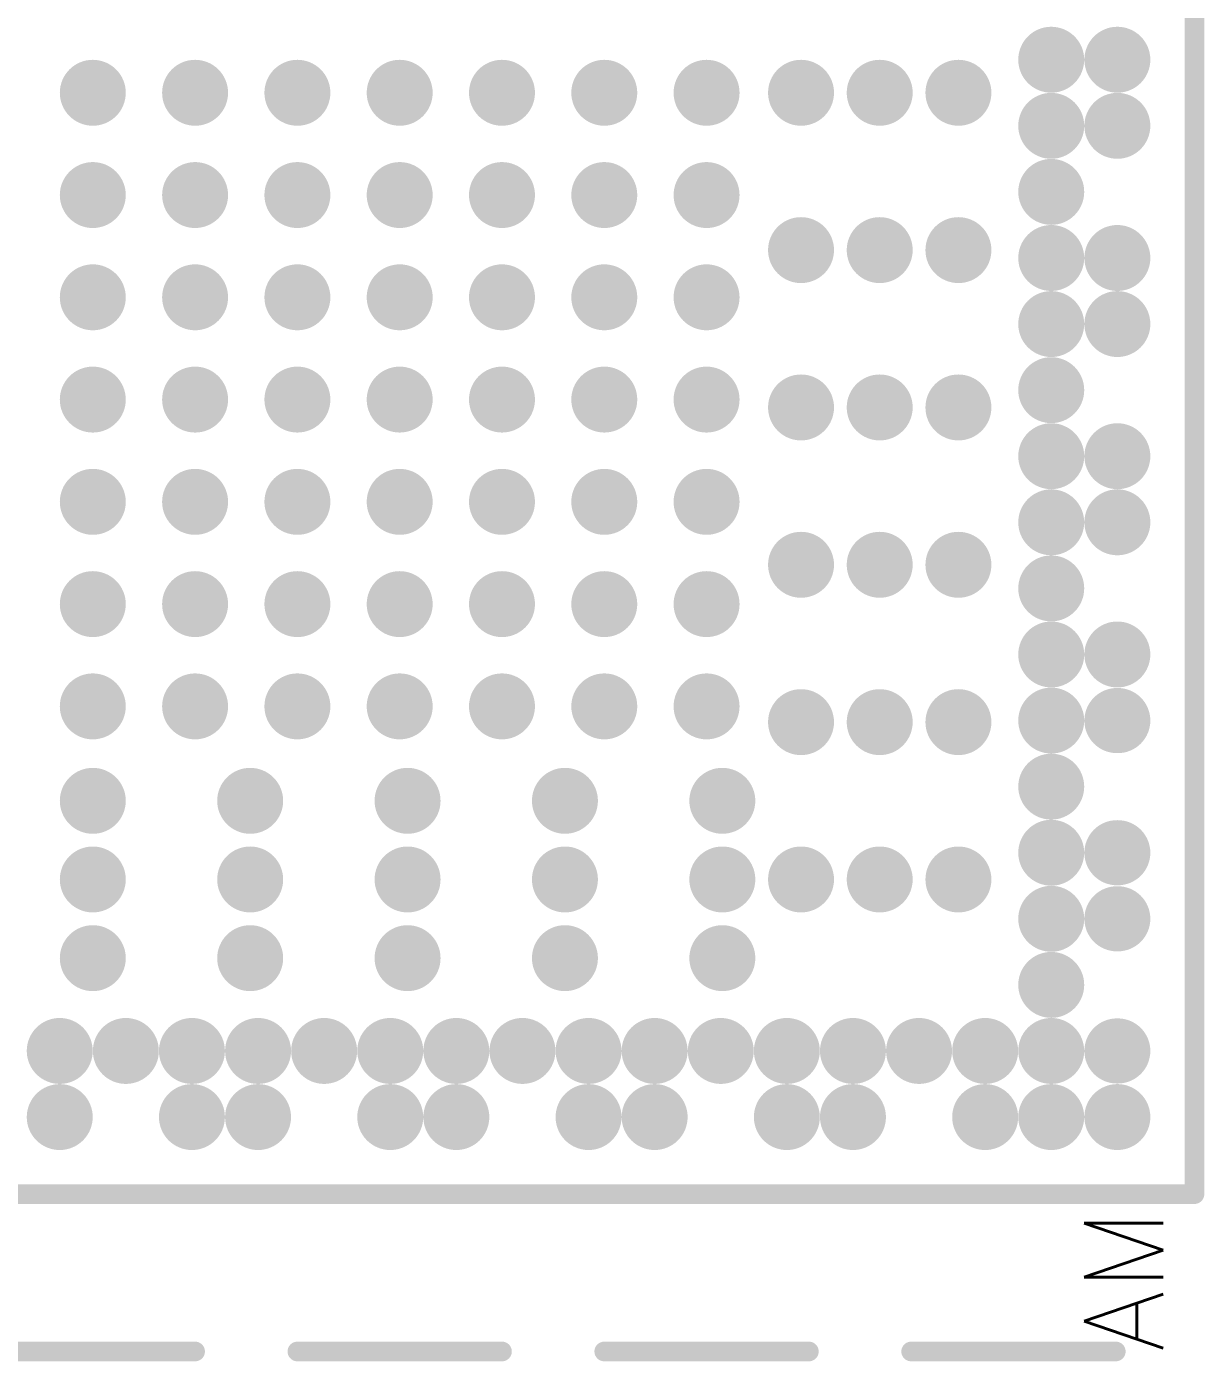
# Model space of a CAD drawing. Header units: millimetres. Extents: x 33.87 to 37.32, y 19.03 to 21.28.
# Drawn here: x 35.2702 to 35.5648, y 19.8749 to 20.2089 of the extents above; entities that cross this region are included whole.
import ezdxf

# ---------------------------------------------------------------- set-up
doc = ezdxf.new("R2010")
doc.units = ezdxf.units.MM
doc.header["$MEASUREMENT"] = 0
for name, color, linetype in [('TopLayer', 1, 'Continuous'), ('TopOverlay', 2, 'Continuous'), ('TopPaste', 8, 'Continuous'), ('TopSolder', 216, 'Continuous')]:
    doc.layers.add(name, color=color, linetype=linetype)
doc.styles.get("Standard").update_dxf_attribs({"font": 'txt', "bigfont": 'AllInOneBig.shx'})

# ---------------------------------------------------------------- blocks, each defined once
blk = doc.blocks.new('BGA491_14R0X14R0X1R00_RV1126B__37')
at = {"layer": 'TopLayer'}
for points, const_width in [([(-0.258425, 0.00827, 1), (-0.254175, 0.00827, 1)], 0.00425), ([(-0.241885, 0.00827, 1), (-0.237635, 0.00827, 1)], 0.00425), ([(-0.218665, 0, 1), (-0.214415, 0, 1)], 0.00425), ([(-0.198975, 0, 1), (-0.194725, 0, 1)], 0.00425), ([(-0.179295, 0, 1), (-0.175045, 0, 1)], 0.00425), ([(-0.155665, 0, 1), (-0.151415, 0, 1)], 0.00425), ([(-0.130075, 0, 1), (-0.125825, 0, 1)], 0.00425), ([(-0.104485, 0, 1), (-0.100235, 0, 1)], 0.00425), ([(-0.078895, 0, 1), (-0.074645, 0, 1)], 0.00425), ([(-0.053305, 0, 1), (-0.049055, 0, 1)], 0.00425), ([(-0.027715, 0, 1), (-0.023465, 0, 1)], 0.00425), ([(-0.002125, 0, 1), (0.002125, 0, 1)], 0.00425), ([(-0.241885, -0.00827, 1), (-0.237635, -0.00827, 1)], 0.00425), ([(-0.258425, -0.0248, 1), (-0.254175, -0.0248, 1)], 0.00425), ([(-0.241885, -0.0248, 1), (-0.237635, -0.0248, 1)], 0.00425), ([(-0.155665, -0.02559, 1), (-0.151415, -0.02559, 1)], 0.00425), ([(-0.130075, -0.02559, 1), (-0.125825, -0.02559, 1)], 0.00425), ([(-0.104485, -0.02559, 1), (-0.100235, -0.02559, 1)], 0.00425), ([(-0.078895, -0.02559, 1), (-0.074645, -0.02559, 1)], 0.00425), ([(-0.053305, -0.02559, 1), (-0.049055, -0.02559, 1)], 0.00425), ([(-0.027715, -0.02559, 1), (-0.023465, -0.02559, 1)], 0.00425), ([(-0.002125, -0.02559, 1), (0.002125, -0.02559, 1)], 0.00425), ([(-0.218665, -0.03937, 1), (-0.214415, -0.03937, 1)], 0.00425), ([(-0.198975, -0.03937, 1), (-0.194725, -0.03937, 1)], 0.00425), ([(-0.179295, -0.03937, 1), (-0.175045, -0.03937, 1)], 0.00425), ([(-0.258425, -0.04134, 1), (-0.254175, -0.04134, 1)], 0.00425), ([(-0.241885, -0.04134, 1), (-0.237635, -0.04134, 1)], 0.00425), ([(-0.155665, -0.05118, 1), (-0.151415, -0.05118, 1)], 0.00425), ([(-0.130075, -0.05118, 1), (-0.125825, -0.05118, 1)], 0.00425), ([(-0.104485, -0.05118, 1), (-0.100235, -0.05118, 1)], 0.00425), ([(-0.078895, -0.05118, 1), (-0.074645, -0.05118, 1)], 0.00425), ([(-0.053305, -0.05118, 1), (-0.049055, -0.05118, 1)], 0.00425), ([(-0.027715, -0.05118, 1), (-0.023465, -0.05118, 1)], 0.00425), ([(-0.002125, -0.05118, 1), (0.002125, -0.05118, 1)], 0.00425), ([(-0.241885, -0.05787, 1), (-0.237635, -0.05787, 1)], 0.00425), ([(-0.258425, -0.07441, 1), (-0.254175, -0.07441, 1)], 0.00425), ([(-0.241885, -0.07441, 1), (-0.237635, -0.07441, 1)], 0.00425), ([(-0.155665, -0.07677, 1), (-0.151415, -0.07677, 1)], 0.00425), ([(-0.130075, -0.07677, 1), (-0.125825, -0.07677, 1)], 0.00425), ([(-0.104485, -0.07677, 1), (-0.100235, -0.07677, 1)], 0.00425), ([(-0.078895, -0.07677, 1), (-0.074645, -0.07677, 1)], 0.00425), ([(-0.053305, -0.07677, 1), (-0.049055, -0.07677, 1)], 0.00425), ([(-0.027715, -0.07677, 1), (-0.023465, -0.07677, 1)], 0.00425), ([(-0.002125, -0.07677, 1), (0.002125, -0.07677, 1)], 0.00425), ([(-0.218665, -0.07874, 1), (-0.214415, -0.07874, 1)], 0.00425), ([(-0.198975, -0.07874, 1), (-0.194725, -0.07874, 1)], 0.00425), ([(-0.179295, -0.07874, 1), (-0.175045, -0.07874, 1)], 0.00425), ([(-0.258425, -0.09094, 1), (-0.254175, -0.09094, 1)], 0.00425), ([(-0.241885, -0.09094, 1), (-0.237635, -0.09094, 1)], 0.00425), ([(-0.155665, -0.10236, 1), (-0.151415, -0.10236, 1)], 0.00425), ([(-0.130075, -0.10236, 1), (-0.125825, -0.10236, 1)], 0.00425), ([(-0.104485, -0.10236, 1), (-0.100235, -0.10236, 1)], 0.00425), ([(-0.078895, -0.10236, 1), (-0.074645, -0.10236, 1)], 0.00425), ([(-0.053305, -0.10236, 1), (-0.049055, -0.10236, 1)], 0.00425), ([(-0.027715, -0.10236, 1), (-0.023465, -0.10236, 1)], 0.00425), ([(-0.002125, -0.10236, 1), (0.002125, -0.10236, 1)], 0.00425), ([(-0.241885, -0.10748, 1), (-0.237635, -0.10748, 1)], 0.00425), ([(-0.218665, -0.11811, 1), (-0.214415, -0.11811, 1)], 0.00425), ([(-0.198975, -0.11811, 1), (-0.194725, -0.11811, 1)], 0.00425), ([(-0.179295, -0.11811, 1), (-0.175045, -0.11811, 1)], 0.00425), ([(-0.258425, -0.12402, 1), (-0.254175, -0.12402, 1)], 0.00425), ([(-0.241885, -0.12402, 1), (-0.237635, -0.12402, 1)], 0.00425), ([(-0.155665, -0.12795, 1), (-0.151415, -0.12795, 1)], 0.00425), ([(-0.130075, -0.12795, 1), (-0.125825, -0.12795, 1)], 0.00425), ([(-0.104485, -0.12795, 1), (-0.100235, -0.12795, 1)], 0.00425), ([(-0.078895, -0.12795, 1), (-0.074645, -0.12795, 1)], 0.00425), ([(-0.053305, -0.12795, 1), (-0.049055, -0.12795, 1)], 0.00425), ([(-0.027715, -0.12795, 1), (-0.023465, -0.12795, 1)], 0.00425), ([(-0.002125, -0.12795, 1), (0.002125, -0.12795, 1)], 0.00425), ([(-0.258425, -0.14055, 1), (-0.254175, -0.14055, 1)], 0.00425), ([(-0.241885, -0.14055, 1), (-0.237635, -0.14055, 1)], 0.00425), ([(-0.155665, -0.15354, 1), (-0.151415, -0.15354, 1)], 0.00425), ([(-0.130075, -0.15354, 1), (-0.125825, -0.15354, 1)], 0.00425), ([(-0.104485, -0.15354, 1), (-0.100235, -0.15354, 1)], 0.00425), ([(-0.078895, -0.15354, 1), (-0.074645, -0.15354, 1)], 0.00425), ([(-0.053305, -0.15354, 1), (-0.049055, -0.15354, 1)], 0.00425), ([(-0.027715, -0.15354, 1), (-0.023465, -0.15354, 1)], 0.00425), ([(-0.002125, -0.15354, 1), (0.002125, -0.15354, 1)], 0.00425), ([(-0.241885, -0.15709, 1), (-0.237635, -0.15709, 1)], 0.00425), ([(-0.218665, -0.15748, 1), (-0.214415, -0.15748, 1)], 0.00425), ([(-0.198975, -0.15748, 1), (-0.194725, -0.15748, 1)], 0.00425), ([(-0.179295, -0.15748, 1), (-0.175045, -0.15748, 1)], 0.00425), ([(-0.258425, -0.17362, 1), (-0.254175, -0.17362, 1)], 0.00425), ([(-0.241885, -0.17362, 1), (-0.237635, -0.17362, 1)], 0.00425), ([(-0.198975, -0.17717, 1), (-0.194725, -0.17717, 1)], 0.00425), ([(-0.159605, -0.17717, 1), (-0.155355, -0.17717, 1)], 0.00425), ([(-0.120235, -0.17717, 1), (-0.115985, -0.17717, 1)], 0.00425), ([(-0.080865, -0.17717, 1), (-0.076615, -0.17717, 1)], 0.00425), ([(-0.041495, -0.17717, 1), (-0.037245, -0.17717, 1)], 0.00425), ([(-0.002125, -0.17717, 1), (0.002125, -0.17717, 1)], 0.00425), ([(-0.258425, -0.19016, 1), (-0.254175, -0.19016, 1)], 0.00425), ([(-0.241885, -0.19016, 1), (-0.237635, -0.19016, 1)], 0.00425), ([(-0.198975, -0.19685, 1), (-0.194725, -0.19685, 1)], 0.00425), ([(-0.159605, -0.19685, 1), (-0.155355, -0.19685, 1)], 0.00425), ([(-0.120235, -0.19685, 1), (-0.115985, -0.19685, 1)], 0.00425), ([(-0.080865, -0.19685, 1), (-0.076615, -0.19685, 1)], 0.00425), ([(-0.041495, -0.19685, 1), (-0.037245, -0.19685, 1)], 0.00425), ([(-0.002125, -0.19685, 1), (0.002125, -0.19685, 1)], 0.00425), ([(-0.241885, -0.20669, 1), (-0.237635, -0.20669, 1)], 0.00425), ([(-0.198975, -0.21654, 1), (-0.194725, -0.21654, 1)], 0.00425), ([(-0.159605, -0.21654, 1), (-0.155355, -0.21654, 1)], 0.00425), ([(-0.120235, -0.21654, 1), (-0.115985, -0.21654, 1)], 0.00425), ([(-0.080865, -0.21654, 1), (-0.076615, -0.21654, 1)], 0.00425), ([(-0.041495, -0.21654, 1), (-0.037245, -0.21654, 1)], 0.00425), ([(-0.002125, -0.21654, 1), (0.002125, -0.21654, 1)], 0.00425), ([(-0.258425, -0.22323, 1), (-0.254175, -0.22323, 1)], 0.00425), ([(-0.241885, -0.22323, 1), (-0.237635, -0.22323, 1)], 0.00425), ([(-0.258425, -0.23976, 1), (-0.254175, -0.23976, 1)], 0.00425), ([(-0.241885, -0.23976, 1), (-0.237635, -0.23976, 1)], 0.00425), ([(-0.225355, -0.23976, 1), (-0.221105, -0.23976, 1)], 0.00425), ([(-0.208815, -0.23976, 1), (-0.204565, -0.23976, 1)], 0.00425), ([(-0.192285, -0.23976, 1), (-0.188035, -0.23976, 1)], 0.00425), ([(-0.175745, -0.23976, 1), (-0.171495, -0.23976, 1)], 0.00425), ([(-0.159215, -0.23976, 1), (-0.154965, -0.23976, 1)], 0.00425), ([(-0.142675, -0.23976, 1), (-0.138425, -0.23976, 1)], 0.00425), ([(-0.126145, -0.23976, 1), (-0.121895, -0.23976, 1)], 0.00425), ([(-0.109605, -0.23976, 1), (-0.105355, -0.23976, 1)], 0.00425), ([(-0.093065, -0.23976, 1), (-0.088815, -0.23976, 1)], 0.00425), ([(-0.076535, -0.23976, 1), (-0.072285, -0.23976, 1)], 0.00425), ([(-0.059995, -0.23976, 1), (-0.055745, -0.23976, 1)], 0.00425), ([(-0.043465, -0.23976, 1), (-0.039215, -0.23976, 1)], 0.00425), ([(-0.026925, -0.23976, 1), (-0.022675, -0.23976, 1)], 0.00425), ([(-0.010395, -0.23976, 1), (-0.006145, -0.23976, 1)], 0.00425), ([(0.006145, -0.23976, 1), (0.010395, -0.23976, 1)], 0.00425), ([(-0.258425, -0.2563, 1), (-0.254175, -0.2563, 1)], 0.00425), ([(-0.241835, -0.2562, 1), (-0.237685, -0.2562, 1)], 0.00415), ([(-0.241835, -0.2564, 1), (-0.237685, -0.2564, 1)], 0.00415), ([(-0.208765, -0.2562, 1), (-0.204615, -0.2562, 1)], 0.00415), ([(-0.208765, -0.2564, 1), (-0.204615, -0.2564, 1)], 0.00415), ([(-0.192235, -0.2562, 1), (-0.188085, -0.2562, 1)], 0.00415), ([(-0.192235, -0.2564, 1), (-0.188085, -0.2564, 1)], 0.00415), ([(-0.159165, -0.2562, 1), (-0.155015, -0.2562, 1)], 0.00415), ([(-0.159165, -0.2564, 1), (-0.155015, -0.2564, 1)], 0.00415), ([(-0.142675, -0.2563, 1), (-0.138425, -0.2563, 1)], 0.00425), ([(-0.109605, -0.2563, 1), (-0.105355, -0.2563, 1)], 0.00425), ([(-0.093065, -0.2563, 1), (-0.088815, -0.2563, 1)], 0.00425), ([(-0.059995, -0.2563, 1), (-0.055745, -0.2563, 1)], 0.00425), ([(-0.043465, -0.2563, 1), (-0.039215, -0.2563, 1)], 0.00425), ([(-0.010395, -0.2563, 1), (-0.006145, -0.2563, 1)], 0.00425), ([(0.006145, -0.2563, 1), (0.010395, -0.2563, 1)], 0.00425)]:
    blk.add_lwpolyline(points, format="xyb", close=True, dxfattribs=dict(at, const_width=const_width))
at = {"layer": 'TopLayer', "const_width": 0.0083}
for points in [[(-0.23976, -0.2562), (-0.23976, -0.2564)], [(-0.20669, -0.2562), (-0.20669, -0.2564)], [(-0.19016, -0.2562), (-0.19016, -0.2564)], [(-0.15709, -0.2562), (-0.15709, -0.2564)]]:
    blk.add_lwpolyline(points, dxfattribs=at)
at = {"layer": 'TopOverlay', "const_width": 0.00492}
for points in [[(-0.27559, -0.27559), (-0.27559, 0.27559)], [(-0.31496, -0.02559), (-0.31496, 0.02559)], [(-0.31496, -0.10236), (-0.31496, -0.05118)], [(-0.31496, -0.17913), (-0.31496, -0.12795)], [(-0.31496, -0.25591), (-0.31496, -0.20472)], [(0.27559, -0.27559), (-0.27559, -0.27559)]]:
    blk.add_lwpolyline(points, dxfattribs=at)
at = {"layer": 'TopOverlay', "const_width": 0.00246}
for points in [[(-0.31619, -0.02559, 1), (-0.31373, -0.02559, 1)], [(-0.31619, -0.05118, 1), (-0.31373, -0.05118, 1)], [(-0.31619, -0.10236, 1), (-0.31373, -0.10236, 1)], [(-0.31619, -0.12795, 1), (-0.31373, -0.12795, 1)], [(-0.31619, -0.17913, 1), (-0.31373, -0.17913, 1)], [(-0.31619, -0.20472, 1), (-0.31373, -0.20472, 1)], [(-0.31619, -0.25591, 1), (-0.31373, -0.25591, 1)], [(-0.27682, -0.27559, 1), (-0.27436, -0.27559, 1)], [(-0.27682, -0.27559, 1), (-0.27436, -0.27559, 1)]]:
    blk.add_lwpolyline(points, format="xyb", close=True, dxfattribs=at)
at = {"layer": 'TopPaste'}
for points, const_width in [([(-0.258425, 0.00827, 1), (-0.254175, 0.00827, 1)], 0.00425), ([(-0.241885, 0.00827, 1), (-0.237635, 0.00827, 1)], 0.00425), ([(-0.218665, 0, 1), (-0.214415, 0, 1)], 0.00425), ([(-0.198975, 0, 1), (-0.194725, 0, 1)], 0.00425), ([(-0.179295, 0, 1), (-0.175045, 0, 1)], 0.00425), ([(-0.155665, 0, 1), (-0.151415, 0, 1)], 0.00425), ([(-0.130075, 0, 1), (-0.125825, 0, 1)], 0.00425), ([(-0.104485, 0, 1), (-0.100235, 0, 1)], 0.00425), ([(-0.078895, 0, 1), (-0.074645, 0, 1)], 0.00425), ([(-0.053305, 0, 1), (-0.049055, 0, 1)], 0.00425), ([(-0.027715, 0, 1), (-0.023465, 0, 1)], 0.00425), ([(-0.002125, 0, 1), (0.002125, 0, 1)], 0.00425), ([(-0.241885, -0.00827, 1), (-0.237635, -0.00827, 1)], 0.00425), ([(-0.258425, -0.0248, 1), (-0.254175, -0.0248, 1)], 0.00425), ([(-0.241885, -0.0248, 1), (-0.237635, -0.0248, 1)], 0.00425), ([(-0.155665, -0.02559, 1), (-0.151415, -0.02559, 1)], 0.00425), ([(-0.130075, -0.02559, 1), (-0.125825, -0.02559, 1)], 0.00425), ([(-0.104485, -0.02559, 1), (-0.100235, -0.02559, 1)], 0.00425), ([(-0.078895, -0.02559, 1), (-0.074645, -0.02559, 1)], 0.00425), ([(-0.053305, -0.02559, 1), (-0.049055, -0.02559, 1)], 0.00425), ([(-0.027715, -0.02559, 1), (-0.023465, -0.02559, 1)], 0.00425), ([(-0.002125, -0.02559, 1), (0.002125, -0.02559, 1)], 0.00425), ([(-0.218665, -0.03937, 1), (-0.214415, -0.03937, 1)], 0.00425), ([(-0.198975, -0.03937, 1), (-0.194725, -0.03937, 1)], 0.00425), ([(-0.179295, -0.03937, 1), (-0.175045, -0.03937, 1)], 0.00425), ([(-0.258425, -0.04134, 1), (-0.254175, -0.04134, 1)], 0.00425), ([(-0.241885, -0.04134, 1), (-0.237635, -0.04134, 1)], 0.00425), ([(-0.155665, -0.05118, 1), (-0.151415, -0.05118, 1)], 0.00425), ([(-0.130075, -0.05118, 1), (-0.125825, -0.05118, 1)], 0.00425), ([(-0.104485, -0.05118, 1), (-0.100235, -0.05118, 1)], 0.00425), ([(-0.078895, -0.05118, 1), (-0.074645, -0.05118, 1)], 0.00425), ([(-0.053305, -0.05118, 1), (-0.049055, -0.05118, 1)], 0.00425), ([(-0.027715, -0.05118, 1), (-0.023465, -0.05118, 1)], 0.00425), ([(-0.002125, -0.05118, 1), (0.002125, -0.05118, 1)], 0.00425), ([(-0.241885, -0.05787, 1), (-0.237635, -0.05787, 1)], 0.00425), ([(-0.258425, -0.07441, 1), (-0.254175, -0.07441, 1)], 0.00425), ([(-0.241885, -0.07441, 1), (-0.237635, -0.07441, 1)], 0.00425), ([(-0.155665, -0.07677, 1), (-0.151415, -0.07677, 1)], 0.00425), ([(-0.130075, -0.07677, 1), (-0.125825, -0.07677, 1)], 0.00425), ([(-0.104485, -0.07677, 1), (-0.100235, -0.07677, 1)], 0.00425), ([(-0.078895, -0.07677, 1), (-0.074645, -0.07677, 1)], 0.00425), ([(-0.053305, -0.07677, 1), (-0.049055, -0.07677, 1)], 0.00425), ([(-0.027715, -0.07677, 1), (-0.023465, -0.07677, 1)], 0.00425), ([(-0.002125, -0.07677, 1), (0.002125, -0.07677, 1)], 0.00425), ([(-0.218665, -0.07874, 1), (-0.214415, -0.07874, 1)], 0.00425), ([(-0.198975, -0.07874, 1), (-0.194725, -0.07874, 1)], 0.00425), ([(-0.179295, -0.07874, 1), (-0.175045, -0.07874, 1)], 0.00425), ([(-0.258425, -0.09094, 1), (-0.254175, -0.09094, 1)], 0.00425), ([(-0.241885, -0.09094, 1), (-0.237635, -0.09094, 1)], 0.00425), ([(-0.155665, -0.10236, 1), (-0.151415, -0.10236, 1)], 0.00425), ([(-0.130075, -0.10236, 1), (-0.125825, -0.10236, 1)], 0.00425), ([(-0.104485, -0.10236, 1), (-0.100235, -0.10236, 1)], 0.00425), ([(-0.078895, -0.10236, 1), (-0.074645, -0.10236, 1)], 0.00425), ([(-0.053305, -0.10236, 1), (-0.049055, -0.10236, 1)], 0.00425), ([(-0.027715, -0.10236, 1), (-0.023465, -0.10236, 1)], 0.00425), ([(-0.002125, -0.10236, 1), (0.002125, -0.10236, 1)], 0.00425), ([(-0.241885, -0.10748, 1), (-0.237635, -0.10748, 1)], 0.00425), ([(-0.218665, -0.11811, 1), (-0.214415, -0.11811, 1)], 0.00425), ([(-0.198975, -0.11811, 1), (-0.194725, -0.11811, 1)], 0.00425), ([(-0.179295, -0.11811, 1), (-0.175045, -0.11811, 1)], 0.00425), ([(-0.258425, -0.12402, 1), (-0.254175, -0.12402, 1)], 0.00425), ([(-0.241885, -0.12402, 1), (-0.237635, -0.12402, 1)], 0.00425), ([(-0.155665, -0.12795, 1), (-0.151415, -0.12795, 1)], 0.00425), ([(-0.130075, -0.12795, 1), (-0.125825, -0.12795, 1)], 0.00425), ([(-0.104485, -0.12795, 1), (-0.100235, -0.12795, 1)], 0.00425), ([(-0.078895, -0.12795, 1), (-0.074645, -0.12795, 1)], 0.00425), ([(-0.053305, -0.12795, 1), (-0.049055, -0.12795, 1)], 0.00425), ([(-0.027715, -0.12795, 1), (-0.023465, -0.12795, 1)], 0.00425), ([(-0.002125, -0.12795, 1), (0.002125, -0.12795, 1)], 0.00425), ([(-0.258425, -0.14055, 1), (-0.254175, -0.14055, 1)], 0.00425), ([(-0.241885, -0.14055, 1), (-0.237635, -0.14055, 1)], 0.00425), ([(-0.155665, -0.15354, 1), (-0.151415, -0.15354, 1)], 0.00425), ([(-0.130075, -0.15354, 1), (-0.125825, -0.15354, 1)], 0.00425), ([(-0.104485, -0.15354, 1), (-0.100235, -0.15354, 1)], 0.00425), ([(-0.078895, -0.15354, 1), (-0.074645, -0.15354, 1)], 0.00425), ([(-0.053305, -0.15354, 1), (-0.049055, -0.15354, 1)], 0.00425), ([(-0.027715, -0.15354, 1), (-0.023465, -0.15354, 1)], 0.00425), ([(-0.002125, -0.15354, 1), (0.002125, -0.15354, 1)], 0.00425), ([(-0.241885, -0.15709, 1), (-0.237635, -0.15709, 1)], 0.00425), ([(-0.218665, -0.15748, 1), (-0.214415, -0.15748, 1)], 0.00425), ([(-0.198975, -0.15748, 1), (-0.194725, -0.15748, 1)], 0.00425), ([(-0.179295, -0.15748, 1), (-0.175045, -0.15748, 1)], 0.00425), ([(-0.258425, -0.17362, 1), (-0.254175, -0.17362, 1)], 0.00425), ([(-0.241885, -0.17362, 1), (-0.237635, -0.17362, 1)], 0.00425), ([(-0.198975, -0.17717, 1), (-0.194725, -0.17717, 1)], 0.00425), ([(-0.159605, -0.17717, 1), (-0.155355, -0.17717, 1)], 0.00425), ([(-0.120235, -0.17717, 1), (-0.115985, -0.17717, 1)], 0.00425), ([(-0.080865, -0.17717, 1), (-0.076615, -0.17717, 1)], 0.00425), ([(-0.041495, -0.17717, 1), (-0.037245, -0.17717, 1)], 0.00425), ([(-0.002125, -0.17717, 1), (0.002125, -0.17717, 1)], 0.00425), ([(-0.258425, -0.19016, 1), (-0.254175, -0.19016, 1)], 0.00425), ([(-0.241885, -0.19016, 1), (-0.237635, -0.19016, 1)], 0.00425), ([(-0.198975, -0.19685, 1), (-0.194725, -0.19685, 1)], 0.00425), ([(-0.159605, -0.19685, 1), (-0.155355, -0.19685, 1)], 0.00425), ([(-0.120235, -0.19685, 1), (-0.115985, -0.19685, 1)], 0.00425), ([(-0.080865, -0.19685, 1), (-0.076615, -0.19685, 1)], 0.00425), ([(-0.041495, -0.19685, 1), (-0.037245, -0.19685, 1)], 0.00425), ([(-0.002125, -0.19685, 1), (0.002125, -0.19685, 1)], 0.00425), ([(-0.241885, -0.20669, 1), (-0.237635, -0.20669, 1)], 0.00425), ([(-0.198975, -0.21654, 1), (-0.194725, -0.21654, 1)], 0.00425), ([(-0.159605, -0.21654, 1), (-0.155355, -0.21654, 1)], 0.00425), ([(-0.120235, -0.21654, 1), (-0.115985, -0.21654, 1)], 0.00425), ([(-0.080865, -0.21654, 1), (-0.076615, -0.21654, 1)], 0.00425), ([(-0.041495, -0.21654, 1), (-0.037245, -0.21654, 1)], 0.00425), ([(-0.002125, -0.21654, 1), (0.002125, -0.21654, 1)], 0.00425), ([(-0.258425, -0.22323, 1), (-0.254175, -0.22323, 1)], 0.00425), ([(-0.241885, -0.22323, 1), (-0.237635, -0.22323, 1)], 0.00425), ([(-0.258425, -0.23976, 1), (-0.254175, -0.23976, 1)], 0.00425), ([(-0.241885, -0.23976, 1), (-0.237635, -0.23976, 1)], 0.00425), ([(-0.225355, -0.23976, 1), (-0.221105, -0.23976, 1)], 0.00425), ([(-0.208815, -0.23976, 1), (-0.204565, -0.23976, 1)], 0.00425), ([(-0.192285, -0.23976, 1), (-0.188035, -0.23976, 1)], 0.00425), ([(-0.175745, -0.23976, 1), (-0.171495, -0.23976, 1)], 0.00425), ([(-0.159215, -0.23976, 1), (-0.154965, -0.23976, 1)], 0.00425), ([(-0.142675, -0.23976, 1), (-0.138425, -0.23976, 1)], 0.00425), ([(-0.126145, -0.23976, 1), (-0.121895, -0.23976, 1)], 0.00425), ([(-0.109605, -0.23976, 1), (-0.105355, -0.23976, 1)], 0.00425), ([(-0.093065, -0.23976, 1), (-0.088815, -0.23976, 1)], 0.00425), ([(-0.076535, -0.23976, 1), (-0.072285, -0.23976, 1)], 0.00425), ([(-0.059995, -0.23976, 1), (-0.055745, -0.23976, 1)], 0.00425), ([(-0.043465, -0.23976, 1), (-0.039215, -0.23976, 1)], 0.00425), ([(-0.026925, -0.23976, 1), (-0.022675, -0.23976, 1)], 0.00425), ([(-0.010395, -0.23976, 1), (-0.006145, -0.23976, 1)], 0.00425), ([(0.006145, -0.23976, 1), (0.010395, -0.23976, 1)], 0.00425), ([(-0.258425, -0.2563, 1), (-0.254175, -0.2563, 1)], 0.00425), ([(-0.241835, -0.2562, 1), (-0.237685, -0.2562, 1)], 0.00415), ([(-0.241835, -0.2564, 1), (-0.237685, -0.2564, 1)], 0.00415), ([(-0.208765, -0.2562, 1), (-0.204615, -0.2562, 1)], 0.00415), ([(-0.208765, -0.2564, 1), (-0.204615, -0.2564, 1)], 0.00415), ([(-0.192235, -0.2562, 1), (-0.188085, -0.2562, 1)], 0.00415), ([(-0.192235, -0.2564, 1), (-0.188085, -0.2564, 1)], 0.00415), ([(-0.159165, -0.2562, 1), (-0.155015, -0.2562, 1)], 0.00415), ([(-0.159165, -0.2564, 1), (-0.155015, -0.2564, 1)], 0.00415), ([(-0.142675, -0.2563, 1), (-0.138425, -0.2563, 1)], 0.00425), ([(-0.109605, -0.2563, 1), (-0.105355, -0.2563, 1)], 0.00425), ([(-0.093065, -0.2563, 1), (-0.088815, -0.2563, 1)], 0.00425), ([(-0.059995, -0.2563, 1), (-0.055745, -0.2563, 1)], 0.00425), ([(-0.043465, -0.2563, 1), (-0.039215, -0.2563, 1)], 0.00425), ([(-0.010395, -0.2563, 1), (-0.006145, -0.2563, 1)], 0.00425), ([(0.006145, -0.2563, 1), (0.010395, -0.2563, 1)], 0.00425)]:
    blk.add_lwpolyline(points, format="xyb", close=True, dxfattribs=dict(at, const_width=const_width))
at = {"layer": 'TopPaste', "const_width": 0.0083}
for points in [[(-0.23976, -0.2562), (-0.23976, -0.2564)], [(-0.20669, -0.2562), (-0.20669, -0.2564)], [(-0.19016, -0.2562), (-0.19016, -0.2564)], [(-0.15709, -0.2562), (-0.15709, -0.2564)]]:
    blk.add_lwpolyline(points, dxfattribs=at)
at = {"layer": 'TopSolder'}
for points, const_width in [([(-0.260425, 0.00827, 1), (-0.252175, 0.00827, 1)], 0.00825), ([(-0.243885, 0.00827, 1), (-0.235635, 0.00827, 1)], 0.00825), ([(-0.220665, 0, 1), (-0.212415, 0, 1)], 0.00825), ([(-0.200975, 0, 1), (-0.192725, 0, 1)], 0.00825), ([(-0.181295, 0, 1), (-0.173045, 0, 1)], 0.00825), ([(-0.157665, 0, 1), (-0.149415, 0, 1)], 0.00825), ([(-0.132075, 0, 1), (-0.123825, 0, 1)], 0.00825), ([(-0.106485, 0, 1), (-0.098235, 0, 1)], 0.00825), ([(-0.080895, 0, 1), (-0.072645, 0, 1)], 0.00825), ([(-0.055305, 0, 1), (-0.047055, 0, 1)], 0.00825), ([(-0.029715, 0, 1), (-0.021465, 0, 1)], 0.00825), ([(-0.004125, 0, 1), (0.004125, 0, 1)], 0.00825), ([(-0.243885, -0.00827, 1), (-0.235635, -0.00827, 1)], 0.00825), ([(-0.260425, -0.0248, 1), (-0.252175, -0.0248, 1)], 0.00825), ([(-0.243885, -0.0248, 1), (-0.235635, -0.0248, 1)], 0.00825), ([(-0.157665, -0.02559, 1), (-0.149415, -0.02559, 1)], 0.00825), ([(-0.132075, -0.02559, 1), (-0.123825, -0.02559, 1)], 0.00825), ([(-0.106485, -0.02559, 1), (-0.098235, -0.02559, 1)], 0.00825), ([(-0.080895, -0.02559, 1), (-0.072645, -0.02559, 1)], 0.00825), ([(-0.055305, -0.02559, 1), (-0.047055, -0.02559, 1)], 0.00825), ([(-0.029715, -0.02559, 1), (-0.021465, -0.02559, 1)], 0.00825), ([(-0.004125, -0.02559, 1), (0.004125, -0.02559, 1)], 0.00825), ([(-0.260425, -0.04134, 1), (-0.252175, -0.04134, 1)], 0.00825), ([(-0.243885, -0.04134, 1), (-0.235635, -0.04134, 1)], 0.00825), ([(-0.220665, -0.03937, 1), (-0.212415, -0.03937, 1)], 0.00825), ([(-0.200975, -0.03937, 1), (-0.192725, -0.03937, 1)], 0.00825), ([(-0.181295, -0.03937, 1), (-0.173045, -0.03937, 1)], 0.00825), ([(-0.157665, -0.05118, 1), (-0.149415, -0.05118, 1)], 0.00825), ([(-0.132075, -0.05118, 1), (-0.123825, -0.05118, 1)], 0.00825), ([(-0.106485, -0.05118, 1), (-0.098235, -0.05118, 1)], 0.00825), ([(-0.080895, -0.05118, 1), (-0.072645, -0.05118, 1)], 0.00825), ([(-0.055305, -0.05118, 1), (-0.047055, -0.05118, 1)], 0.00825), ([(-0.029715, -0.05118, 1), (-0.021465, -0.05118, 1)], 0.00825), ([(-0.004125, -0.05118, 1), (0.004125, -0.05118, 1)], 0.00825), ([(-0.243885, -0.05787, 1), (-0.235635, -0.05787, 1)], 0.00825), ([(-0.260425, -0.07441, 1), (-0.252175, -0.07441, 1)], 0.00825), ([(-0.243885, -0.07441, 1), (-0.235635, -0.07441, 1)], 0.00825), ([(-0.157665, -0.07677, 1), (-0.149415, -0.07677, 1)], 0.00825), ([(-0.132075, -0.07677, 1), (-0.123825, -0.07677, 1)], 0.00825), ([(-0.106485, -0.07677, 1), (-0.098235, -0.07677, 1)], 0.00825), ([(-0.080895, -0.07677, 1), (-0.072645, -0.07677, 1)], 0.00825), ([(-0.055305, -0.07677, 1), (-0.047055, -0.07677, 1)], 0.00825), ([(-0.029715, -0.07677, 1), (-0.021465, -0.07677, 1)], 0.00825), ([(-0.004125, -0.07677, 1), (0.004125, -0.07677, 1)], 0.00825), ([(-0.220665, -0.07874, 1), (-0.212415, -0.07874, 1)], 0.00825), ([(-0.200975, -0.07874, 1), (-0.192725, -0.07874, 1)], 0.00825), ([(-0.181295, -0.07874, 1), (-0.173045, -0.07874, 1)], 0.00825), ([(-0.260425, -0.09094, 1), (-0.252175, -0.09094, 1)], 0.00825), ([(-0.243885, -0.09094, 1), (-0.235635, -0.09094, 1)], 0.00825), ([(-0.157665, -0.10236, 1), (-0.149415, -0.10236, 1)], 0.00825), ([(-0.132075, -0.10236, 1), (-0.123825, -0.10236, 1)], 0.00825), ([(-0.106485, -0.10236, 1), (-0.098235, -0.10236, 1)], 0.00825), ([(-0.080895, -0.10236, 1), (-0.072645, -0.10236, 1)], 0.00825), ([(-0.055305, -0.10236, 1), (-0.047055, -0.10236, 1)], 0.00825), ([(-0.029715, -0.10236, 1), (-0.021465, -0.10236, 1)], 0.00825), ([(-0.004125, -0.10236, 1), (0.004125, -0.10236, 1)], 0.00825), ([(-0.243885, -0.10748, 1), (-0.235635, -0.10748, 1)], 0.00825), ([(-0.220665, -0.11811, 1), (-0.212415, -0.11811, 1)], 0.00825), ([(-0.200975, -0.11811, 1), (-0.192725, -0.11811, 1)], 0.00825), ([(-0.181295, -0.11811, 1), (-0.173045, -0.11811, 1)], 0.00825), ([(-0.260425, -0.12402, 1), (-0.252175, -0.12402, 1)], 0.00825), ([(-0.243885, -0.12402, 1), (-0.235635, -0.12402, 1)], 0.00825), ([(-0.157665, -0.12795, 1), (-0.149415, -0.12795, 1)], 0.00825), ([(-0.132075, -0.12795, 1), (-0.123825, -0.12795, 1)], 0.00825), ([(-0.106485, -0.12795, 1), (-0.098235, -0.12795, 1)], 0.00825), ([(-0.080895, -0.12795, 1), (-0.072645, -0.12795, 1)], 0.00825), ([(-0.055305, -0.12795, 1), (-0.047055, -0.12795, 1)], 0.00825), ([(-0.029715, -0.12795, 1), (-0.021465, -0.12795, 1)], 0.00825), ([(-0.004125, -0.12795, 1), (0.004125, -0.12795, 1)], 0.00825), ([(-0.260425, -0.14055, 1), (-0.252175, -0.14055, 1)], 0.00825), ([(-0.243885, -0.14055, 1), (-0.235635, -0.14055, 1)], 0.00825), ([(-0.157665, -0.15354, 1), (-0.149415, -0.15354, 1)], 0.00825), ([(-0.132075, -0.15354, 1), (-0.123825, -0.15354, 1)], 0.00825), ([(-0.106485, -0.15354, 1), (-0.098235, -0.15354, 1)], 0.00825), ([(-0.080895, -0.15354, 1), (-0.072645, -0.15354, 1)], 0.00825), ([(-0.055305, -0.15354, 1), (-0.047055, -0.15354, 1)], 0.00825), ([(-0.029715, -0.15354, 1), (-0.021465, -0.15354, 1)], 0.00825), ([(-0.004125, -0.15354, 1), (0.004125, -0.15354, 1)], 0.00825), ([(-0.243885, -0.15709, 1), (-0.235635, -0.15709, 1)], 0.00825), ([(-0.220665, -0.15748, 1), (-0.212415, -0.15748, 1)], 0.00825), ([(-0.200975, -0.15748, 1), (-0.192725, -0.15748, 1)], 0.00825), ([(-0.181295, -0.15748, 1), (-0.173045, -0.15748, 1)], 0.00825), ([(-0.260425, -0.17362, 1), (-0.252175, -0.17362, 1)], 0.00825), ([(-0.243885, -0.17362, 1), (-0.235635, -0.17362, 1)], 0.00825), ([(-0.200975, -0.17717, 1), (-0.192725, -0.17717, 1)], 0.00825), ([(-0.161605, -0.17717, 1), (-0.153355, -0.17717, 1)], 0.00825), ([(-0.122235, -0.17717, 1), (-0.113985, -0.17717, 1)], 0.00825), ([(-0.082865, -0.17717, 1), (-0.074615, -0.17717, 1)], 0.00825), ([(-0.043495, -0.17717, 1), (-0.035245, -0.17717, 1)], 0.00825), ([(-0.004125, -0.17717, 1), (0.004125, -0.17717, 1)], 0.00825), ([(-0.260425, -0.19016, 1), (-0.252175, -0.19016, 1)], 0.00825), ([(-0.243885, -0.19016, 1), (-0.235635, -0.19016, 1)], 0.00825), ([(-0.200975, -0.19685, 1), (-0.192725, -0.19685, 1)], 0.00825), ([(-0.161605, -0.19685, 1), (-0.153355, -0.19685, 1)], 0.00825), ([(-0.122235, -0.19685, 1), (-0.113985, -0.19685, 1)], 0.00825), ([(-0.082865, -0.19685, 1), (-0.074615, -0.19685, 1)], 0.00825), ([(-0.043495, -0.19685, 1), (-0.035245, -0.19685, 1)], 0.00825), ([(-0.004125, -0.19685, 1), (0.004125, -0.19685, 1)], 0.00825), ([(-0.243885, -0.20669, 1), (-0.235635, -0.20669, 1)], 0.00825), ([(-0.200975, -0.21654, 1), (-0.192725, -0.21654, 1)], 0.00825), ([(-0.161605, -0.21654, 1), (-0.153355, -0.21654, 1)], 0.00825), ([(-0.122235, -0.21654, 1), (-0.113985, -0.21654, 1)], 0.00825), ([(-0.082865, -0.21654, 1), (-0.074615, -0.21654, 1)], 0.00825), ([(-0.043495, -0.21654, 1), (-0.035245, -0.21654, 1)], 0.00825), ([(-0.004125, -0.21654, 1), (0.004125, -0.21654, 1)], 0.00825), ([(-0.260425, -0.22323, 1), (-0.252175, -0.22323, 1)], 0.00825), ([(-0.243885, -0.22323, 1), (-0.235635, -0.22323, 1)], 0.00825), ([(-0.260425, -0.23976, 1), (-0.252175, -0.23976, 1)], 0.00825), ([(-0.243885, -0.23976, 1), (-0.235635, -0.23976, 1)], 0.00825), ([(-0.227355, -0.23976, 1), (-0.219105, -0.23976, 1)], 0.00825), ([(-0.210815, -0.23976, 1), (-0.202565, -0.23976, 1)], 0.00825), ([(-0.194285, -0.23976, 1), (-0.186035, -0.23976, 1)], 0.00825), ([(-0.177745, -0.23976, 1), (-0.169495, -0.23976, 1)], 0.00825), ([(-0.161215, -0.23976, 1), (-0.152965, -0.23976, 1)], 0.00825), ([(-0.144675, -0.23976, 1), (-0.136425, -0.23976, 1)], 0.00825), ([(-0.128145, -0.23976, 1), (-0.119895, -0.23976, 1)], 0.00825), ([(-0.111605, -0.23976, 1), (-0.103355, -0.23976, 1)], 0.00825), ([(-0.095065, -0.23976, 1), (-0.086815, -0.23976, 1)], 0.00825), ([(-0.078535, -0.23976, 1), (-0.070285, -0.23976, 1)], 0.00825), ([(-0.061995, -0.23976, 1), (-0.053745, -0.23976, 1)], 0.00825), ([(-0.045465, -0.23976, 1), (-0.037215, -0.23976, 1)], 0.00825), ([(-0.028925, -0.23976, 1), (-0.020675, -0.23976, 1)], 0.00825), ([(-0.012395, -0.23976, 1), (-0.004145, -0.23976, 1)], 0.00825), ([(0.004145, -0.23976, 1), (0.012395, -0.23976, 1)], 0.00825), ([(-0.260425, -0.2563, 1), (-0.252175, -0.2563, 1)], 0.00825), ([(-0.243835, -0.2562, 1), (-0.235685, -0.2562, 1)], 0.00815), ([(-0.243835, -0.2564, 1), (-0.235685, -0.2564, 1)], 0.00815), ([(-0.210765, -0.2562, 1), (-0.202615, -0.2562, 1)], 0.00815), ([(-0.210765, -0.2564, 1), (-0.202615, -0.2564, 1)], 0.00815), ([(-0.194235, -0.2562, 1), (-0.186085, -0.2562, 1)], 0.00815), ([(-0.194235, -0.2564, 1), (-0.186085, -0.2564, 1)], 0.00815), ([(-0.161165, -0.2562, 1), (-0.153015, -0.2562, 1)], 0.00815), ([(-0.161165, -0.2564, 1), (-0.153015, -0.2564, 1)], 0.00815), ([(-0.144675, -0.2563, 1), (-0.136425, -0.2563, 1)], 0.00825), ([(-0.111605, -0.2563, 1), (-0.103355, -0.2563, 1)], 0.00825), ([(-0.095065, -0.2563, 1), (-0.086815, -0.2563, 1)], 0.00825), ([(-0.061995, -0.2563, 1), (-0.053745, -0.2563, 1)], 0.00825), ([(-0.045465, -0.2563, 1), (-0.037215, -0.2563, 1)], 0.00825), ([(-0.012395, -0.2563, 1), (-0.004145, -0.2563, 1)], 0.00825), ([(0.004145, -0.2563, 1), (0.012395, -0.2563, 1)], 0.00825)]:
    blk.add_lwpolyline(points, format="xyb", close=True, dxfattribs=dict(at, const_width=const_width))
at = {"layer": 'TopSolder', "const_width": 0.0163}
for points in [[(-0.23976, -0.2562), (-0.23976, -0.2564)], [(-0.20669, -0.2562), (-0.20669, -0.2564)], [(-0.19016, -0.2562), (-0.19016, -0.2564)], [(-0.15709, -0.2562), (-0.15709, -0.2564)]]:
    blk.add_lwpolyline(points, dxfattribs=at)
at = {"layer": 'TopOverlay'}
blk.add_text('AM', height=0.01969, dxfattribs=at).set_placement((-0.31496, -0.26772))

msp = doc.modelspace()

# ---------------------------------------------------------------- block references
at = {"rotation": 90}
msp.add_blockref('BGA491_14R0X14R0X1R00_RV1126B__37', (35.28674, 20.19234), dxfattribs=at)

doc.saveas('drawing.dxf')
